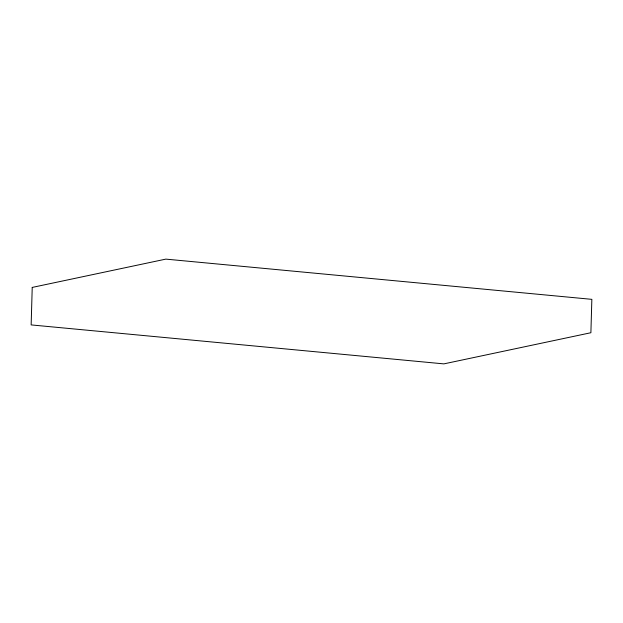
<?xml version="1.0" encoding="UTF-8"?>
<svg xmlns="http://www.w3.org/2000/svg" width="623" height="623" viewBox="0 0 623 623"><rect width="100%" height="100%" fill="white"/><g stroke="black" fill="none" stroke-linecap="round" stroke-linejoin="round"><path stroke-width="0.93" d="M32.225 287.421L31.15 324.91L443.856 363.879L590.892 332.729L591.85 299.344L165.819 259.121L32.225 287.421"/></g></svg>
